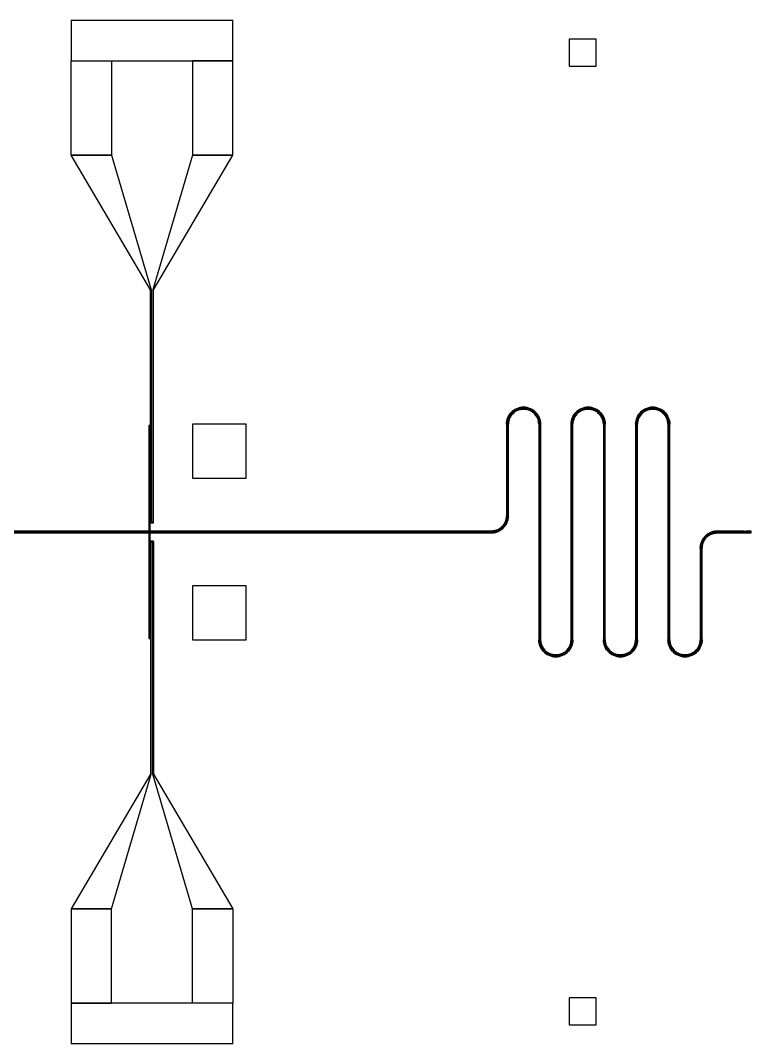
# Model space of a CAD drawing. Extents: x -18850 to 18850, y -21700 to 21700.
# Drawn here: x -7019 to -5667, y -12450 to -10550 of the extents above; entities that cross this region are included whole.
import ezdxf

# ---------------------------------------------------------------- set-up
doc = ezdxf.new("R2010")
doc.units = 0
for name, color, linetype in [('GAP', 1, 'continuous'), ('PIN', 2, 'continuous'), ('VIA', 3, 'continuous')]:
    doc.layers.add(name, color=color, linetype=linetype)

# ---------------------------------------------------------------- blocks, each defined once
blk = doc.blocks.new('R2C1')
for points in [[(3975, 1900), (3975, 1825), (4275, 1825), (4275, 1900), (3975, 1900)], [(4050, 1825), (4050, 1650), (3975, 1650), (3975, 1825), (4050, 1825)], [(4200, 1825), (4200, 1650), (4275, 1650), (4275, 1825), (4200, 1825)], [(4050, 1650), (4123.5, 1400), (4122.5, 1400), (3975, 1650), (4050, 1650)], [(4200, 1650), (4126.5, 1400), (4127.5, 1400), (4275, 1650), (4200, 1650)], [(4123.5, 1400), (4123.5, 1280.5), (4122.5, 1280.5), (4122.5, 1400), (4123.5, 1400)], [(4126.5, 1400), (4126.5, 1280.5), (4127.5, 1280.5), (4127.5, 1400), (4126.5, 1400)], [(4123.5, 1280.5), (4123.5, 968.2), (4122.5, 968.2), (4122.5, 1280.5), (4123.5, 1280.5)], [(4126.5, 1280.5), (4126.5, 968.2), (4127.5, 968.2), (4127.5, 1280.5), (4126.5, 1280.5)], [(4122.5, 968.2), (4122.5, 966.8), (4127.5, 966.8), (4127.5, 968.2), (4122.5, 968.2)], [(4127.5, 931.8), (4127.5, 933.2), (4122.5, 933.2), (4122.5, 931.8), (4127.5, 931.8)], [(4123.5, 619.5), (4123.5, 931.8), (4122.5, 931.8), (4122.5, 619.5), (4123.5, 619.5)], [(4126.5, 619.5), (4126.5, 931.8), (4127.5, 931.8), (4127.5, 619.5), (4126.5, 619.5)], [(4123.5, 500), (4123.5, 619.5), (4122.5, 619.5), (4122.5, 500), (4123.5, 500)], [(4126.5, 500), (4126.5, 619.5), (4127.5, 619.5), (4127.5, 500), (4126.5, 500)], [(4050, 250), (4123.5, 500), (4122.5, 500), (3975, 250), (4050, 250)], [(4200, 250), (4126.5, 500), (4127.5, 500), (4275, 250), (4200, 250)], [(4050, 75), (4050, 250), (3975, 250), (3975, 75), (4050, 75)], [(4200, 75), (4200, 250), (4275, 250), (4275, 75), (4200, 75)], [(4275, 0), (4275, 75), (3975, 75), (3975, 0), (4275, 0)]]:
    blk.add_lwpolyline(points)
at = {"layer": 'gap'}
for points in [[(4900, 1865), (4900, 1815), (4950, 1815), (4950, 1865), (4900, 1865)], [(4900, 85), (4900, 35), (4950, 35), (4950, 85), (4900, 85)]]:
    blk.add_lwpolyline(points, dxfattribs=at)
blk = doc.blocks.new('R2C1GAP')
for points in [[(4847, 1150), (4846.8, 1153.3), (4846.3, 1156.6), (4845.4, 1159.8), (4844.2, 1162.9), (4842.7, 1165.9), (4840.9, 1168.7), (4838.8, 1171.3), (4836.5, 1173.6), (4833.9, 1175.7), (4831.1, 1177.5), (4828.2, 1179), (4825, 1180.2), (4821.8, 1181.1), (4818.6, 1181.6), (4815.2, 1181.8), (4811.9, 1181.6), (4808.6, 1181.1), (4805.4, 1180.2), (4802.3, 1179), (4799.4, 1177.5), (4796.6, 1175.7), (4794, 1173.6), (4791.6, 1171.3), (4789.6, 1168.7), (4787.7, 1165.9), (4786.2, 1162.9), (4785, 1159.8), (4784.2, 1156.6), (4783.7, 1153.3), (4783.5, 1150), (4783.5, 1150), (4783.7, 1153.3), (4784.2, 1156.6), (4785, 1159.8), (4786.2, 1162.9), (4787.7, 1165.9), (4789.6, 1168.7), (4791.6, 1171.3), (4794, 1173.6), (4796.6, 1175.7), (4799.4, 1177.5), (4802.3, 1179), (4805.4, 1180.2), (4808.6, 1181.1), (4811.9, 1181.6), (4815.2, 1181.8), (4818.6, 1181.6), (4821.8, 1181.1), (4825, 1180.2), (4828.2, 1179), (4831.1, 1177.5), (4833.9, 1175.7), (4836.5, 1173.6), (4838.8, 1171.3), (4840.9, 1168.7), (4842.7, 1165.9), (4844.2, 1162.9), (4845.4, 1159.8), (4846.3, 1156.6), (4846.8, 1153.3), (4847, 1150), (4847, 1150)], [(4847, 1150), (4846.8, 1153.3), (4846.3, 1156.6), (4845.4, 1159.8), (4844.2, 1162.9), (4842.7, 1165.9), (4840.9, 1168.7), (4838.8, 1171.3), (4836.5, 1173.6), (4833.9, 1175.7), (4831.1, 1177.5), (4828.2, 1179), (4825, 1180.2), (4821.8, 1181.1), (4818.6, 1181.6), (4815.2, 1181.8), (4811.9, 1181.6), (4808.6, 1181.1), (4805.4, 1180.2), (4802.3, 1179), (4799.4, 1177.5), (4796.6, 1175.7), (4794, 1173.6), (4791.6, 1171.3), (4789.6, 1168.7), (4787.7, 1165.9), (4786.2, 1162.9), (4785, 1159.8), (4784.2, 1156.6), (4783.7, 1153.3), (4783.5, 1150), (4787, 1150), (4787.1, 1153), (4787.6, 1155.9), (4788.4, 1158.8), (4789.4, 1161.5), (4790.8, 1164.1), (4792.4, 1166.6), (4794.2, 1168.9), (4796.3, 1171), (4798.6, 1172.9), (4801.1, 1174.5), (4803.7, 1175.8), (4806.5, 1176.9), (4809.4, 1177.7), (4812.3, 1178.1), (4815.2, 1178.3), (4818.2, 1178.1), (4821.1, 1177.7), (4824, 1176.9), (4826.7, 1175.8), (4829.4, 1174.5), (4831.8, 1172.9), (4834.1, 1171), (4836.2, 1168.9), (4838.1, 1166.6), (4839.7, 1164.1), (4841, 1161.5), (4842.1, 1158.8), (4842.9, 1155.9), (4843.3, 1153), (4843.5, 1150), (4847, 1150)], [(4843.5, 1150), (4843.3, 1153), (4842.9, 1155.9), (4842.1, 1158.8), (4841, 1161.5), (4839.7, 1164.1), (4838.1, 1166.6), (4836.2, 1168.9), (4834.1, 1171), (4831.8, 1172.9), (4829.4, 1174.5), (4826.7, 1175.8), (4824, 1176.9), (4821.1, 1177.7), (4818.2, 1178.1), (4815.2, 1178.3), (4812.3, 1178.1), (4809.4, 1177.7), (4806.5, 1176.9), (4803.7, 1175.8), (4801.1, 1174.5), (4798.6, 1172.9), (4796.3, 1171), (4794.2, 1168.9), (4792.4, 1166.6), (4790.8, 1164.1), (4789.4, 1161.5), (4788.4, 1158.8), (4787.6, 1155.9), (4787.1, 1153), (4787, 1150), (4787, 1150), (4787.1, 1153), (4787.6, 1155.9), (4788.4, 1158.8), (4789.4, 1161.5), (4790.8, 1164.1), (4792.4, 1166.6), (4794.2, 1168.9), (4796.3, 1171), (4798.6, 1172.9), (4801.1, 1174.5), (4803.7, 1175.8), (4806.5, 1176.9), (4809.4, 1177.7), (4812.3, 1178.1), (4815.2, 1178.3), (4818.2, 1178.1), (4821.1, 1177.7), (4824, 1176.9), (4826.7, 1175.8), (4829.4, 1174.5), (4831.8, 1172.9), (4834.1, 1171), (4836.2, 1168.9), (4838.1, 1166.6), (4839.7, 1164.1), (4841, 1161.5), (4842.1, 1158.8), (4842.9, 1155.9), (4843.3, 1153), (4843.5, 1150), (4843.5, 1150)], [(4967, 1150), (4966.8, 1153.3), (4966.3, 1156.6), (4965.4, 1159.8), (4964.2, 1162.9), (4962.7, 1165.9), (4960.9, 1168.7), (4958.8, 1171.3), (4956.5, 1173.6), (4953.9, 1175.7), (4951.1, 1177.5), (4948.2, 1179), (4945, 1180.2), (4941.8, 1181.1), (4938.6, 1181.6), (4935.2, 1181.8), (4931.9, 1181.6), (4928.6, 1181.1), (4925.4, 1180.2), (4922.3, 1179), (4919.4, 1177.5), (4916.6, 1175.7), (4914, 1173.6), (4911.6, 1171.3), (4909.6, 1168.7), (4907.7, 1165.9), (4906.2, 1162.9), (4905, 1159.8), (4904.2, 1156.6), (4903.7, 1153.3), (4903.5, 1150), (4903.5, 1150), (4903.7, 1153.3), (4904.2, 1156.6), (4905, 1159.8), (4906.2, 1162.9), (4907.7, 1165.9), (4909.6, 1168.7), (4911.6, 1171.3), (4914, 1173.6), (4916.6, 1175.7), (4919.4, 1177.5), (4922.3, 1179), (4925.4, 1180.2), (4928.6, 1181.1), (4931.9, 1181.6), (4935.2, 1181.8), (4938.6, 1181.6), (4941.8, 1181.1), (4945, 1180.2), (4948.2, 1179), (4951.1, 1177.5), (4953.9, 1175.7), (4956.5, 1173.6), (4958.8, 1171.3), (4960.9, 1168.7), (4962.7, 1165.9), (4964.2, 1162.9), (4965.4, 1159.8), (4966.3, 1156.6), (4966.8, 1153.3), (4967, 1150), (4967, 1150)], [(4967, 1150), (4966.8, 1153.3), (4966.3, 1156.6), (4965.4, 1159.8), (4964.2, 1162.9), (4962.7, 1165.9), (4960.9, 1168.7), (4958.8, 1171.3), (4956.5, 1173.6), (4953.9, 1175.7), (4951.1, 1177.5), (4948.2, 1179), (4945, 1180.2), (4941.8, 1181.1), (4938.6, 1181.6), (4935.2, 1181.8), (4931.9, 1181.6), (4928.6, 1181.1), (4925.4, 1180.2), (4922.3, 1179), (4919.4, 1177.5), (4916.6, 1175.7), (4914, 1173.6), (4911.6, 1171.3), (4909.6, 1168.7), (4907.7, 1165.9), (4906.2, 1162.9), (4905, 1159.8), (4904.2, 1156.6), (4903.7, 1153.3), (4903.5, 1150), (4907, 1150), (4907.1, 1153), (4907.6, 1155.9), (4908.4, 1158.8), (4909.4, 1161.5), (4910.8, 1164.1), (4912.4, 1166.6), (4914.2, 1168.9), (4916.3, 1171), (4918.6, 1172.9), (4921.1, 1174.5), (4923.7, 1175.8), (4926.5, 1176.9), (4929.4, 1177.7), (4932.3, 1178.1), (4935.2, 1178.3), (4938.2, 1178.1), (4941.1, 1177.7), (4944, 1176.9), (4946.7, 1175.8), (4949.4, 1174.5), (4951.8, 1172.9), (4954.1, 1171), (4956.2, 1168.9), (4958.1, 1166.6), (4959.7, 1164.1), (4961, 1161.5), (4962.1, 1158.8), (4962.9, 1155.9), (4963.3, 1153), (4963.5, 1150), (4967, 1150)], [(4963.5, 1150), (4963.3, 1153), (4962.9, 1155.9), (4962.1, 1158.8), (4961, 1161.5), (4959.7, 1164.1), (4958.1, 1166.6), (4956.2, 1168.9), (4954.1, 1171), (4951.8, 1172.9), (4949.4, 1174.5), (4946.7, 1175.8), (4944, 1176.9), (4941.1, 1177.7), (4938.2, 1178.1), (4935.2, 1178.3), (4932.3, 1178.1), (4929.4, 1177.7), (4926.5, 1176.9), (4923.7, 1175.8), (4921.1, 1174.5), (4918.6, 1172.9), (4916.3, 1171), (4914.2, 1168.9), (4912.4, 1166.6), (4910.8, 1164.1), (4909.4, 1161.5), (4908.4, 1158.8), (4907.6, 1155.9), (4907.1, 1153), (4907, 1150), (4907, 1150), (4907.1, 1153), (4907.6, 1155.9), (4908.4, 1158.8), (4909.4, 1161.5), (4910.8, 1164.1), (4912.4, 1166.6), (4914.2, 1168.9), (4916.3, 1171), (4918.6, 1172.9), (4921.1, 1174.5), (4923.7, 1175.8), (4926.5, 1176.9), (4929.4, 1177.7), (4932.3, 1178.1), (4935.2, 1178.3), (4938.2, 1178.1), (4941.1, 1177.7), (4944, 1176.9), (4946.7, 1175.8), (4949.4, 1174.5), (4951.8, 1172.9), (4954.1, 1171), (4956.2, 1168.9), (4958.1, 1166.6), (4959.7, 1164.1), (4961, 1161.5), (4962.1, 1158.8), (4962.9, 1155.9), (4963.3, 1153), (4963.5, 1150), (4963.5, 1150)], [(5087, 1150), (5086.8, 1153.3), (5086.3, 1156.6), (5085.4, 1159.8), (5084.2, 1162.9), (5082.7, 1165.9), (5080.9, 1168.7), (5078.8, 1171.3), (5076.5, 1173.6), (5073.9, 1175.7), (5071.1, 1177.5), (5068.2, 1179), (5065, 1180.2), (5061.8, 1181.1), (5058.6, 1181.6), (5055.2, 1181.8), (5051.9, 1181.6), (5048.6, 1181.1), (5045.4, 1180.2), (5042.3, 1179), (5039.4, 1177.5), (5036.6, 1175.7), (5034, 1173.6), (5031.6, 1171.3), (5029.6, 1168.7), (5027.7, 1165.9), (5026.2, 1162.9), (5025, 1159.8), (5024.2, 1156.6), (5023.7, 1153.3), (5023.5, 1150), (5023.5, 1150), (5023.7, 1153.3), (5024.2, 1156.6), (5025, 1159.8), (5026.2, 1162.9), (5027.7, 1165.9), (5029.6, 1168.7), (5031.6, 1171.3), (5034, 1173.6), (5036.6, 1175.7), (5039.4, 1177.5), (5042.3, 1179), (5045.4, 1180.2), (5048.6, 1181.1), (5051.9, 1181.6), (5055.2, 1181.8), (5058.6, 1181.6), (5061.8, 1181.1), (5065, 1180.2), (5068.2, 1179), (5071.1, 1177.5), (5073.9, 1175.7), (5076.5, 1173.6), (5078.8, 1171.3), (5080.9, 1168.7), (5082.7, 1165.9), (5084.2, 1162.9), (5085.4, 1159.8), (5086.3, 1156.6), (5086.8, 1153.3), (5087, 1150), (5087, 1150)], [(5087, 1150), (5086.8, 1153.3), (5086.3, 1156.6), (5085.4, 1159.8), (5084.2, 1162.9), (5082.7, 1165.9), (5080.9, 1168.7), (5078.8, 1171.3), (5076.5, 1173.6), (5073.9, 1175.7), (5071.1, 1177.5), (5068.2, 1179), (5065, 1180.2), (5061.8, 1181.1), (5058.6, 1181.6), (5055.2, 1181.8), (5051.9, 1181.6), (5048.6, 1181.1), (5045.4, 1180.2), (5042.3, 1179), (5039.4, 1177.5), (5036.6, 1175.7), (5034, 1173.6), (5031.6, 1171.3), (5029.6, 1168.7), (5027.7, 1165.9), (5026.2, 1162.9), (5025, 1159.8), (5024.2, 1156.6), (5023.7, 1153.3), (5023.5, 1150), (5027, 1150), (5027.1, 1153), (5027.6, 1155.9), (5028.4, 1158.8), (5029.4, 1161.5), (5030.8, 1164.1), (5032.4, 1166.6), (5034.2, 1168.9), (5036.3, 1171), (5038.6, 1172.9), (5041.1, 1174.5), (5043.7, 1175.8), (5046.5, 1176.9), (5049.4, 1177.7), (5052.3, 1178.1), (5055.2, 1178.3), (5058.2, 1178.1), (5061.1, 1177.7), (5064, 1176.9), (5066.7, 1175.8), (5069.4, 1174.5), (5071.8, 1172.9), (5074.1, 1171), (5076.2, 1168.9), (5078.1, 1166.6), (5079.7, 1164.1), (5081, 1161.5), (5082.1, 1158.8), (5082.9, 1155.9), (5083.3, 1153), (5083.5, 1150), (5087, 1150)], [(5083.5, 1150), (5083.3, 1153), (5082.9, 1155.9), (5082.1, 1158.8), (5081, 1161.5), (5079.7, 1164.1), (5078.1, 1166.6), (5076.2, 1168.9), (5074.1, 1171), (5071.8, 1172.9), (5069.4, 1174.5), (5066.7, 1175.8), (5064, 1176.9), (5061.1, 1177.7), (5058.2, 1178.1), (5055.2, 1178.3), (5052.3, 1178.1), (5049.4, 1177.7), (5046.5, 1176.9), (5043.7, 1175.8), (5041.1, 1174.5), (5038.6, 1172.9), (5036.3, 1171), (5034.2, 1168.9), (5032.4, 1166.6), (5030.8, 1164.1), (5029.4, 1161.5), (5028.4, 1158.8), (5027.6, 1155.9), (5027.1, 1153), (5027, 1150), (5027, 1150), (5027.1, 1153), (5027.6, 1155.9), (5028.4, 1158.8), (5029.4, 1161.5), (5030.8, 1164.1), (5032.4, 1166.6), (5034.2, 1168.9), (5036.3, 1171), (5038.6, 1172.9), (5041.1, 1174.5), (5043.7, 1175.8), (5046.5, 1176.9), (5049.4, 1177.7), (5052.3, 1178.1), (5055.2, 1178.3), (5058.2, 1178.1), (5061.1, 1177.7), (5064, 1176.9), (5066.7, 1175.8), (5069.4, 1174.5), (5071.8, 1172.9), (5074.1, 1171), (5076.2, 1168.9), (5078.1, 1166.6), (5079.7, 1164.1), (5081, 1161.5), (5082.1, 1158.8), (5082.9, 1155.9), (5083.3, 1153), (5083.5, 1150), (5083.5, 1150)], [(4121.7, 1146), (4121.7, 1147.5), (4119.2, 1147.5), (4119.2, 1146), (4121.7, 1146)], [(4121.7, 951), (4121.7, 1146), (4119.2, 1146), (4119.2, 951), (4121.7, 951)], [(4783.5, 1150), (4783.5, 980), (4787, 980), (4787, 1150), (4783.5, 1150)], [(4847, 750), (4847, 1150), (4843.5, 1150), (4843.5, 750), (4847, 750)], [(4903.5, 1150), (4903.5, 750), (4907, 750), (4907, 1150), (4903.5, 1150)], [(4967, 750), (4967, 1150), (4963.5, 1150), (4963.5, 750), (4967, 750)], [(5023.5, 1150), (5023.5, 750), (5027, 750), (5027, 1150), (5023.5, 1150)], [(5087, 750), (5087, 1150), (5083.5, 1150), (5083.5, 750), (5087, 750)], [(4787, 980), (4786.9, 978.3), (4786.8, 976.7), (4786.6, 975), (4786.3, 973.4), (4785.9, 971.8), (4785.4, 970.2), (4784.9, 968.6), (4784.2, 967.1), (4783.5, 965.6), (4782.7, 964.1), (4781.9, 962.7), (4780.9, 961.3), (4779.9, 960), (4778.8, 958.8), (4777.7, 957.5), (4776.5, 956.4), (4775.2, 955.3), (4773.9, 954.3), (4772.5, 953.4), (4771.1, 952.5), (4769.7, 951.7), (4768.2, 951), (4766.6, 950.4), (4765, 949.8), (4763.5, 949.3), (4761.8, 948.9), (4760.2, 948.6), (4758.6, 948.4), (4756.9, 948.3), (4755.2, 948.2), (4755.2, 948.2), (4756.9, 948.3), (4758.6, 948.4), (4760.2, 948.6), (4761.8, 948.9), (4763.5, 949.3), (4765, 949.8), (4766.6, 950.4), (4768.2, 951), (4769.7, 951.7), (4771.1, 952.5), (4772.5, 953.4), (4773.9, 954.3), (4775.2, 955.3), (4776.5, 956.4), (4777.7, 957.5), (4778.8, 958.8), (4779.9, 960), (4780.9, 961.3), (4781.9, 962.7), (4782.7, 964.1), (4783.5, 965.6), (4784.2, 967.1), (4784.9, 968.6), (4785.4, 970.2), (4785.9, 971.8), (4786.3, 973.4), (4786.6, 975), (4786.8, 976.7), (4786.9, 978.3), (4787, 980), (4787, 980)], [(4783.5, 980), (4783.4, 978.5), (4783.3, 977), (4783.1, 975.6), (4782.9, 974.1), (4782.5, 972.7), (4782.1, 971.3), (4781.6, 969.9), (4781, 968.5), (4780.4, 967.2), (4779.7, 965.9), (4778.9, 964.6), (4778.1, 963.4), (4777.2, 962.2), (4776.2, 961.1), (4775.2, 960), (4774.1, 959), (4773, 958), (4771.8, 957.1), (4770.6, 956.3), (4769.4, 955.5), (4768.1, 954.8), (4766.7, 954.2), (4765.4, 953.6), (4764, 953.1), (4762.5, 952.7), (4761.1, 952.4), (4759.7, 952.1), (4758.2, 951.9), (4756.7, 951.8), (4755.2, 951.8), (4755.2, 951.8), (4756.7, 951.8), (4758.2, 951.9), (4759.7, 952.1), (4761.1, 952.4), (4762.5, 952.7), (4764, 953.1), (4765.4, 953.6), (4766.7, 954.2), (4768.1, 954.8), (4769.4, 955.5), (4770.6, 956.3), (4771.8, 957.1), (4773, 958), (4774.1, 959), (4775.2, 960), (4776.2, 961.1), (4777.2, 962.2), (4778.1, 963.4), (4778.9, 964.6), (4779.7, 965.9), (4780.4, 967.2), (4781, 968.5), (4781.6, 969.9), (4782.1, 971.3), (4782.5, 972.7), (4782.9, 974.1), (4783.1, 975.6), (4783.3, 977), (4783.4, 978.5), (4783.5, 980), (4783.5, 980)], [(4787, 980), (4786.9, 978.3), (4786.8, 976.7), (4786.6, 975), (4786.3, 973.4), (4785.9, 971.8), (4785.4, 970.2), (4784.9, 968.6), (4784.2, 967.1), (4783.5, 965.6), (4782.7, 964.1), (4781.9, 962.7), (4780.9, 961.3), (4779.9, 960), (4778.8, 958.8), (4777.7, 957.5), (4776.5, 956.4), (4775.2, 955.3), (4773.9, 954.3), (4772.5, 953.4), (4771.1, 952.5), (4769.7, 951.7), (4768.2, 951), (4766.6, 950.4), (4765, 949.8), (4763.5, 949.3), (4761.8, 948.9), (4760.2, 948.6), (4758.6, 948.4), (4756.9, 948.3), (4755.2, 948.2), (4755.2, 951.8), (4756.7, 951.8), (4758.2, 951.9), (4759.7, 952.1), (4761.1, 952.4), (4762.5, 952.7), (4764, 953.1), (4765.4, 953.6), (4766.7, 954.2), (4768.1, 954.8), (4769.4, 955.5), (4770.6, 956.3), (4771.8, 957.1), (4773, 958), (4774.1, 959), (4775.2, 960), (4776.2, 961.1), (4777.2, 962.2), (4778.1, 963.4), (4778.9, 964.6), (4779.7, 965.9), (4780.4, 967.2), (4781, 968.5), (4781.6, 969.9), (4782.1, 971.3), (4782.5, 972.7), (4782.9, 974.1), (4783.1, 975.6), (4783.3, 977), (4783.4, 978.5), (4783.5, 980), (4787, 980)], [(4755.2, 951.8), (3201.8, 951.8), (3201.8, 948.2), (4755.2, 948.2), (4755.2, 951.8)], [(5175.2, 951.8), (5173.6, 951.7), (5171.9, 951.6), (5170.3, 951.4), (5168.6, 951.1), (5167, 950.7), (5165.4, 950.2), (5163.9, 949.6), (5162.3, 949), (5160.8, 948.3), (5159.4, 947.5), (5157.9, 946.6), (5156.6, 945.7), (5155.3, 944.7), (5154, 943.6), (5152.8, 942.5), (5151.6, 941.2), (5150.6, 940), (5149.6, 938.7), (5148.6, 937.3), (5147.7, 935.9), (5146.9, 934.4), (5146.2, 932.9), (5145.6, 931.4), (5145, 929.8), (5144.6, 928.2), (5144.2, 926.6), (5143.9, 925), (5143.7, 923.3), (5143.5, 921.7), (5143.5, 920), (5143.5, 920), (5143.5, 921.7), (5143.7, 923.3), (5143.9, 925), (5144.2, 926.6), (5144.6, 928.2), (5145, 929.8), (5145.6, 931.4), (5146.2, 932.9), (5146.9, 934.4), (5147.7, 935.9), (5148.6, 937.3), (5149.6, 938.7), (5150.6, 940), (5151.6, 941.2), (5152.8, 942.5), (5154, 943.6), (5155.3, 944.7), (5156.6, 945.7), (5157.9, 946.6), (5159.4, 947.5), (5160.8, 948.3), (5162.3, 949), (5163.9, 949.6), (5165.4, 950.2), (5167, 950.7), (5168.6, 951.1), (5170.3, 951.4), (5171.9, 951.6), (5173.6, 951.7), (5175.2, 951.8), (5175.2, 951.8)], [(5175.2, 951.8), (5173.6, 951.7), (5171.9, 951.6), (5170.3, 951.4), (5168.6, 951.1), (5167, 950.7), (5165.4, 950.2), (5163.9, 949.6), (5162.3, 949), (5160.8, 948.3), (5159.4, 947.5), (5157.9, 946.6), (5156.6, 945.7), (5155.3, 944.7), (5154, 943.6), (5152.8, 942.5), (5151.6, 941.2), (5150.6, 940), (5149.6, 938.7), (5148.6, 937.3), (5147.7, 935.9), (5146.9, 934.4), (5146.2, 932.9), (5145.6, 931.4), (5145, 929.8), (5144.6, 928.2), (5144.2, 926.6), (5143.9, 925), (5143.7, 923.3), (5143.5, 921.7), (5143.5, 920), (5147, 920), (5147, 921.5), (5147.1, 923), (5147.3, 924.4), (5147.6, 925.9), (5147.9, 927.3), (5148.4, 928.7), (5148.9, 930.1), (5149.4, 931.5), (5150.1, 932.8), (5150.8, 934.1), (5151.5, 935.4), (5152.4, 936.6), (5153.3, 937.8), (5154.2, 938.9), (5155.3, 940), (5156.3, 941), (5157.5, 942), (5158.6, 942.9), (5159.9, 943.7), (5161.1, 944.5), (5162.4, 945.2), (5163.7, 945.8), (5165.1, 946.4), (5166.5, 946.9), (5167.9, 947.3), (5169.4, 947.6), (5170.8, 947.9), (5172.3, 948.1), (5173.8, 948.2), (5175.2, 948.2), (5175.2, 951.8)], [(5225.2, 951.8), (5175.2, 951.8), (5175.2, 948.2), (5225.2, 948.2), (5225.2, 951.8)], [(5228.2, 950), (5225.2, 950), (5225.2, 951.8), (5228.2, 951.8), (5228.2, 950)], [(5228.2, 950), (5225.2, 950), (5225.2, 948.2), (5228.2, 948.2), (5228.2, 950)], [(5238.2, 951.8), (5228.2, 951.8), (5228.2, 948.2), (5238.2, 948.2), (5238.2, 951.8)], [(4119.2, 949), (4119.2, 754), (4121.7, 754), (4121.7, 949), (4119.2, 949)], [(5175.2, 948.2), (5173.8, 948.2), (5172.3, 948.1), (5170.8, 947.9), (5169.4, 947.6), (5167.9, 947.3), (5166.5, 946.9), (5165.1, 946.4), (5163.7, 945.8), (5162.4, 945.2), (5161.1, 944.5), (5159.9, 943.7), (5158.6, 942.9), (5157.5, 942), (5156.3, 941), (5155.3, 940), (5154.2, 938.9), (5153.3, 937.8), (5152.4, 936.6), (5151.5, 935.4), (5150.8, 934.1), (5150.1, 932.8), (5149.4, 931.5), (5148.9, 930.1), (5148.4, 928.7), (5147.9, 927.3), (5147.6, 925.9), (5147.3, 924.4), (5147.1, 923), (5147, 921.5), (5147, 920), (5147, 920), (5147, 921.5), (5147.1, 923), (5147.3, 924.4), (5147.6, 925.9), (5147.9, 927.3), (5148.4, 928.7), (5148.9, 930.1), (5149.4, 931.5), (5150.1, 932.8), (5150.8, 934.1), (5151.5, 935.4), (5152.4, 936.6), (5153.3, 937.8), (5154.2, 938.9), (5155.3, 940), (5156.3, 941), (5157.5, 942), (5158.6, 942.9), (5159.9, 943.7), (5161.1, 944.5), (5162.4, 945.2), (5163.7, 945.8), (5165.1, 946.4), (5166.5, 946.9), (5167.9, 947.3), (5169.4, 947.6), (5170.8, 947.9), (5172.3, 948.1), (5173.8, 948.2), (5175.2, 948.2), (5175.2, 948.2)], [(5143.5, 920), (5143.5, 750), (5147, 750), (5147, 920), (5143.5, 920)], [(4119.2, 754), (4119.2, 752.5), (4121.7, 752.5), (4121.7, 754), (4119.2, 754)], [(4907, 750), (4906.8, 746.7), (4906.3, 743.4), (4905.4, 740.2), (4904.2, 737.1), (4902.7, 734.1), (4900.9, 731.3), (4898.8, 728.7), (4896.5, 726.4), (4893.9, 724.3), (4891.1, 722.5), (4888.2, 721), (4885, 719.8), (4881.8, 718.9), (4878.6, 718.4), (4875.2, 718.2), (4871.9, 718.4), (4868.6, 718.9), (4865.4, 719.8), (4862.3, 721), (4859.4, 722.5), (4856.6, 724.3), (4854, 726.4), (4851.6, 728.7), (4849.6, 731.3), (4847.7, 734.1), (4846.2, 737.1), (4845, 740.2), (4844.2, 743.4), (4843.7, 746.7), (4843.5, 750), (4843.5, 750), (4843.7, 746.7), (4844.2, 743.4), (4845, 740.2), (4846.2, 737.1), (4847.7, 734.1), (4849.6, 731.3), (4851.6, 728.7), (4854, 726.4), (4856.6, 724.3), (4859.4, 722.5), (4862.3, 721), (4865.4, 719.8), (4868.6, 718.9), (4871.9, 718.4), (4875.2, 718.2), (4878.6, 718.4), (4881.8, 718.9), (4885, 719.8), (4888.2, 721), (4891.1, 722.5), (4893.9, 724.3), (4896.5, 726.4), (4898.8, 728.7), (4900.9, 731.3), (4902.7, 734.1), (4904.2, 737.1), (4905.4, 740.2), (4906.3, 743.4), (4906.8, 746.7), (4907, 750), (4907, 750)], [(4907, 750), (4906.8, 746.7), (4906.3, 743.4), (4905.4, 740.2), (4904.2, 737.1), (4902.7, 734.1), (4900.9, 731.3), (4898.8, 728.7), (4896.5, 726.4), (4893.9, 724.3), (4891.1, 722.5), (4888.2, 721), (4885, 719.8), (4881.8, 718.9), (4878.6, 718.4), (4875.2, 718.2), (4871.9, 718.4), (4868.6, 718.9), (4865.4, 719.8), (4862.3, 721), (4859.4, 722.5), (4856.6, 724.3), (4854, 726.4), (4851.6, 728.7), (4849.6, 731.3), (4847.7, 734.1), (4846.2, 737.1), (4845, 740.2), (4844.2, 743.4), (4843.7, 746.7), (4843.5, 750), (4847, 750), (4847.1, 747), (4847.6, 744.1), (4848.4, 741.2), (4849.4, 738.5), (4850.8, 735.9), (4852.4, 733.4), (4854.2, 731.1), (4856.3, 729), (4858.6, 727.1), (4861.1, 725.5), (4863.7, 724.2), (4866.5, 723.1), (4869.4, 722.3), (4872.3, 721.9), (4875.2, 721.7), (4878.2, 721.9), (4881.1, 722.3), (4884, 723.1), (4886.7, 724.2), (4889.4, 725.5), (4891.8, 727.1), (4894.1, 729), (4896.2, 731.1), (4898.1, 733.4), (4899.7, 735.9), (4901, 738.5), (4902.1, 741.2), (4902.9, 744.1), (4903.3, 747), (4903.5, 750), (4907, 750)], [(4903.5, 750), (4903.3, 747), (4902.9, 744.1), (4902.1, 741.2), (4901, 738.5), (4899.7, 735.9), (4898.1, 733.4), (4896.2, 731.1), (4894.1, 729), (4891.8, 727.1), (4889.4, 725.5), (4886.7, 724.2), (4884, 723.1), (4881.1, 722.3), (4878.2, 721.9), (4875.2, 721.7), (4872.3, 721.9), (4869.4, 722.3), (4866.5, 723.1), (4863.7, 724.2), (4861.1, 725.5), (4858.6, 727.1), (4856.3, 729), (4854.2, 731.1), (4852.4, 733.4), (4850.8, 735.9), (4849.4, 738.5), (4848.4, 741.2), (4847.6, 744.1), (4847.1, 747), (4847, 750), (4847, 750), (4847.1, 747), (4847.6, 744.1), (4848.4, 741.2), (4849.4, 738.5), (4850.8, 735.9), (4852.4, 733.4), (4854.2, 731.1), (4856.3, 729), (4858.6, 727.1), (4861.1, 725.5), (4863.7, 724.2), (4866.5, 723.1), (4869.4, 722.3), (4872.3, 721.9), (4875.2, 721.7), (4878.2, 721.9), (4881.1, 722.3), (4884, 723.1), (4886.7, 724.2), (4889.4, 725.5), (4891.8, 727.1), (4894.1, 729), (4896.2, 731.1), (4898.1, 733.4), (4899.7, 735.9), (4901, 738.5), (4902.1, 741.2), (4902.9, 744.1), (4903.3, 747), (4903.5, 750), (4903.5, 750)], [(5027, 750), (5026.8, 746.7), (5026.3, 743.4), (5025.4, 740.2), (5024.2, 737.1), (5022.7, 734.1), (5020.9, 731.3), (5018.8, 728.7), (5016.5, 726.4), (5013.9, 724.3), (5011.1, 722.5), (5008.2, 721), (5005, 719.8), (5001.8, 718.9), (4998.6, 718.4), (4995.2, 718.2), (4991.9, 718.4), (4988.6, 718.9), (4985.4, 719.8), (4982.3, 721), (4979.4, 722.5), (4976.6, 724.3), (4974, 726.4), (4971.6, 728.7), (4969.6, 731.3), (4967.7, 734.1), (4966.2, 737.1), (4965, 740.2), (4964.2, 743.4), (4963.7, 746.7), (4963.5, 750), (4963.5, 750), (4963.7, 746.7), (4964.2, 743.4), (4965, 740.2), (4966.2, 737.1), (4967.7, 734.1), (4969.6, 731.3), (4971.6, 728.7), (4974, 726.4), (4976.6, 724.3), (4979.4, 722.5), (4982.3, 721), (4985.4, 719.8), (4988.6, 718.9), (4991.9, 718.4), (4995.2, 718.2), (4998.6, 718.4), (5001.8, 718.9), (5005, 719.8), (5008.2, 721), (5011.1, 722.5), (5013.9, 724.3), (5016.5, 726.4), (5018.8, 728.7), (5020.9, 731.3), (5022.7, 734.1), (5024.2, 737.1), (5025.4, 740.2), (5026.3, 743.4), (5026.8, 746.7), (5027, 750), (5027, 750)], [(5027, 750), (5026.8, 746.7), (5026.3, 743.4), (5025.4, 740.2), (5024.2, 737.1), (5022.7, 734.1), (5020.9, 731.3), (5018.8, 728.7), (5016.5, 726.4), (5013.9, 724.3), (5011.1, 722.5), (5008.2, 721), (5005, 719.8), (5001.8, 718.9), (4998.6, 718.4), (4995.2, 718.2), (4991.9, 718.4), (4988.6, 718.9), (4985.4, 719.8), (4982.3, 721), (4979.4, 722.5), (4976.6, 724.3), (4974, 726.4), (4971.6, 728.7), (4969.6, 731.3), (4967.7, 734.1), (4966.2, 737.1), (4965, 740.2), (4964.2, 743.4), (4963.7, 746.7), (4963.5, 750), (4967, 750), (4967.1, 747), (4967.6, 744.1), (4968.4, 741.2), (4969.4, 738.5), (4970.8, 735.9), (4972.4, 733.4), (4974.2, 731.1), (4976.3, 729), (4978.6, 727.1), (4981.1, 725.5), (4983.7, 724.2), (4986.5, 723.1), (4989.4, 722.3), (4992.3, 721.9), (4995.2, 721.7), (4998.2, 721.9), (5001.1, 722.3), (5004, 723.1), (5006.7, 724.2), (5009.4, 725.5), (5011.8, 727.1), (5014.1, 729), (5016.2, 731.1), (5018.1, 733.4), (5019.7, 735.9), (5021, 738.5), (5022.1, 741.2), (5022.9, 744.1), (5023.3, 747), (5023.5, 750), (5027, 750)], [(5023.5, 750), (5023.3, 747), (5022.9, 744.1), (5022.1, 741.2), (5021, 738.5), (5019.7, 735.9), (5018.1, 733.4), (5016.2, 731.1), (5014.1, 729), (5011.8, 727.1), (5009.4, 725.5), (5006.7, 724.2), (5004, 723.1), (5001.1, 722.3), (4998.2, 721.9), (4995.2, 721.7), (4992.3, 721.9), (4989.4, 722.3), (4986.5, 723.1), (4983.7, 724.2), (4981.1, 725.5), (4978.6, 727.1), (4976.3, 729), (4974.2, 731.1), (4972.4, 733.4), (4970.8, 735.9), (4969.4, 738.5), (4968.4, 741.2), (4967.6, 744.1), (4967.1, 747), (4967, 750), (4967, 750), (4967.1, 747), (4967.6, 744.1), (4968.4, 741.2), (4969.4, 738.5), (4970.8, 735.9), (4972.4, 733.4), (4974.2, 731.1), (4976.3, 729), (4978.6, 727.1), (4981.1, 725.5), (4983.7, 724.2), (4986.5, 723.1), (4989.4, 722.3), (4992.3, 721.9), (4995.2, 721.7), (4998.2, 721.9), (5001.1, 722.3), (5004, 723.1), (5006.7, 724.2), (5009.4, 725.5), (5011.8, 727.1), (5014.1, 729), (5016.2, 731.1), (5018.1, 733.4), (5019.7, 735.9), (5021, 738.5), (5022.1, 741.2), (5022.9, 744.1), (5023.3, 747), (5023.5, 750), (5023.5, 750)], [(5147, 750), (5146.8, 746.7), (5146.3, 743.4), (5145.4, 740.2), (5144.2, 737.1), (5142.7, 734.1), (5140.9, 731.3), (5138.8, 728.7), (5136.5, 726.4), (5133.9, 724.3), (5131.1, 722.5), (5128.2, 721), (5125, 719.8), (5121.8, 718.9), (5118.6, 718.4), (5115.2, 718.2), (5111.9, 718.4), (5108.6, 718.9), (5105.4, 719.8), (5102.3, 721), (5099.4, 722.5), (5096.6, 724.3), (5094, 726.4), (5091.6, 728.7), (5089.6, 731.3), (5087.7, 734.1), (5086.2, 737.1), (5085, 740.2), (5084.2, 743.4), (5083.7, 746.7), (5083.5, 750), (5083.5, 750), (5083.7, 746.7), (5084.2, 743.4), (5085, 740.2), (5086.2, 737.1), (5087.7, 734.1), (5089.6, 731.3), (5091.6, 728.7), (5094, 726.4), (5096.6, 724.3), (5099.4, 722.5), (5102.3, 721), (5105.4, 719.8), (5108.6, 718.9), (5111.9, 718.4), (5115.2, 718.2), (5118.6, 718.4), (5121.8, 718.9), (5125, 719.8), (5128.2, 721), (5131.1, 722.5), (5133.9, 724.3), (5136.5, 726.4), (5138.8, 728.7), (5140.9, 731.3), (5142.7, 734.1), (5144.2, 737.1), (5145.4, 740.2), (5146.3, 743.4), (5146.8, 746.7), (5147, 750), (5147, 750)], [(5147, 750), (5146.8, 746.7), (5146.3, 743.4), (5145.4, 740.2), (5144.2, 737.1), (5142.7, 734.1), (5140.9, 731.3), (5138.8, 728.7), (5136.5, 726.4), (5133.9, 724.3), (5131.1, 722.5), (5128.2, 721), (5125, 719.8), (5121.8, 718.9), (5118.6, 718.4), (5115.2, 718.2), (5111.9, 718.4), (5108.6, 718.9), (5105.4, 719.8), (5102.3, 721), (5099.4, 722.5), (5096.6, 724.3), (5094, 726.4), (5091.6, 728.7), (5089.6, 731.3), (5087.7, 734.1), (5086.2, 737.1), (5085, 740.2), (5084.2, 743.4), (5083.7, 746.7), (5083.5, 750), (5087, 750), (5087.1, 747), (5087.6, 744.1), (5088.4, 741.2), (5089.4, 738.5), (5090.8, 735.9), (5092.4, 733.4), (5094.2, 731.1), (5096.3, 729), (5098.6, 727.1), (5101.1, 725.5), (5103.7, 724.2), (5106.5, 723.1), (5109.4, 722.3), (5112.3, 721.9), (5115.2, 721.7), (5118.2, 721.9), (5121.1, 722.3), (5124, 723.1), (5126.7, 724.2), (5129.4, 725.5), (5131.8, 727.1), (5134.1, 729), (5136.2, 731.1), (5138.1, 733.4), (5139.7, 735.9), (5141, 738.5), (5142.1, 741.2), (5142.9, 744.1), (5143.3, 747), (5143.5, 750), (5147, 750)], [(5143.5, 750), (5143.3, 747), (5142.9, 744.1), (5142.1, 741.2), (5141, 738.5), (5139.7, 735.9), (5138.1, 733.4), (5136.2, 731.1), (5134.1, 729), (5131.8, 727.1), (5129.4, 725.5), (5126.7, 724.2), (5124, 723.1), (5121.1, 722.3), (5118.2, 721.9), (5115.2, 721.7), (5112.3, 721.9), (5109.4, 722.3), (5106.5, 723.1), (5103.7, 724.2), (5101.1, 725.5), (5098.6, 727.1), (5096.3, 729), (5094.2, 731.1), (5092.4, 733.4), (5090.8, 735.9), (5089.4, 738.5), (5088.4, 741.2), (5087.6, 744.1), (5087.1, 747), (5087, 750), (5087, 750), (5087.1, 747), (5087.6, 744.1), (5088.4, 741.2), (5089.4, 738.5), (5090.8, 735.9), (5092.4, 733.4), (5094.2, 731.1), (5096.3, 729), (5098.6, 727.1), (5101.1, 725.5), (5103.7, 724.2), (5106.5, 723.1), (5109.4, 722.3), (5112.3, 721.9), (5115.2, 721.7), (5118.2, 721.9), (5121.1, 722.3), (5124, 723.1), (5126.7, 724.2), (5129.4, 725.5), (5131.8, 727.1), (5134.1, 729), (5136.2, 731.1), (5138.1, 733.4), (5139.7, 735.9), (5141, 738.5), (5142.1, 741.2), (5142.9, 744.1), (5143.3, 747), (5143.5, 750), (5143.5, 750)]]:
    blk.add_lwpolyline(points)
blk = doc.blocks.new('R2C1PIN')
for points in [[(4846.5, 1150), (4846.3, 1153.3), (4845.8, 1156.5), (4845, 1159.7), (4843.8, 1162.7), (4842.3, 1165.6), (4840.5, 1168.4), (4838.5, 1170.9), (4836.1, 1173.2), (4833.6, 1175.3), (4830.9, 1177.1), (4827.9, 1178.6), (4824.9, 1179.7), (4821.7, 1180.6), (4818.5, 1181.1), (4815.2, 1181.3), (4812, 1181.1), (4808.7, 1180.6), (4805.6, 1179.7), (4802.5, 1178.6), (4799.6, 1177.1), (4796.9, 1175.3), (4794.3, 1173.2), (4792, 1170.9), (4790, 1168.4), (4788.2, 1165.6), (4786.7, 1162.7), (4785.5, 1159.7), (4784.7, 1156.5), (4784.2, 1153.3), (4784, 1150), (4784.9, 1150), (4785.1, 1153.2), (4785.5, 1156.3), (4786.4, 1159.4), (4787.5, 1162.4), (4789, 1165.2), (4790.7, 1167.9), (4792.7, 1170.3), (4794.9, 1172.6), (4797.4, 1174.6), (4800.1, 1176.3), (4802.9, 1177.7), (4805.9, 1178.9), (4808.9, 1179.7), (4812.1, 1180.2), (4815.2, 1180.4), (4818.4, 1180.2), (4821.5, 1179.7), (4824.6, 1178.9), (4827.6, 1177.7), (4830.4, 1176.3), (4833.1, 1174.6), (4835.5, 1172.6), (4837.8, 1170.3), (4839.8, 1167.9), (4841.5, 1165.2), (4843, 1162.4), (4844.1, 1159.4), (4844.9, 1156.3), (4845.4, 1153.2), (4845.6, 1150), (4846.5, 1150)], [(4844.9, 1150), (4844.7, 1153.1), (4844.2, 1156.2), (4843.4, 1159.2), (4842.3, 1162.1), (4840.9, 1164.8), (4839.2, 1167.4), (4837.3, 1169.9), (4835.1, 1172.1), (4832.7, 1174), (4830.1, 1175.7), (4827.3, 1177.1), (4824.4, 1178.2), (4821.4, 1179), (4818.3, 1179.5), (4815.2, 1179.7), (4812.1, 1179.5), (4809.1, 1179), (4806.1, 1178.2), (4803.2, 1177.1), (4800.4, 1175.7), (4797.8, 1174), (4795.4, 1172.1), (4793.2, 1169.9), (4791.2, 1167.4), (4789.6, 1164.8), (4788.2, 1162.1), (4787, 1159.2), (4786.2, 1156.2), (4785.7, 1153.1), (4785.6, 1150), (4786.5, 1150), (4786.6, 1153), (4787.1, 1156), (4787.9, 1158.9), (4789, 1161.7), (4790.3, 1164.4), (4792, 1166.9), (4793.9, 1169.3), (4796, 1171.4), (4798.3, 1173.3), (4800.9, 1174.9), (4803.5, 1176.3), (4806.4, 1177.4), (4809.3, 1178.1), (4812.2, 1178.6), (4815.2, 1178.8), (4818.2, 1178.6), (4821.2, 1178.1), (4824.1, 1177.4), (4826.9, 1176.3), (4829.6, 1174.9), (4832.1, 1173.3), (4834.5, 1171.4), (4836.6, 1169.3), (4838.5, 1166.9), (4840.1, 1164.4), (4841.5, 1161.7), (4842.6, 1158.9), (4843.4, 1156), (4843.8, 1153), (4844, 1150), (4844.9, 1150)], [(4966.5, 1150), (4966.3, 1153.3), (4965.8, 1156.5), (4965, 1159.7), (4963.8, 1162.7), (4962.3, 1165.6), (4960.5, 1168.4), (4958.5, 1170.9), (4956.1, 1173.2), (4953.6, 1175.3), (4950.9, 1177.1), (4947.9, 1178.6), (4944.9, 1179.7), (4941.7, 1180.6), (4938.5, 1181.1), (4935.2, 1181.3), (4932, 1181.1), (4928.7, 1180.6), (4925.6, 1179.7), (4922.5, 1178.6), (4919.6, 1177.1), (4916.9, 1175.3), (4914.3, 1173.2), (4912, 1170.9), (4910, 1168.4), (4908.2, 1165.6), (4906.7, 1162.7), (4905.5, 1159.7), (4904.7, 1156.5), (4904.2, 1153.3), (4904, 1150), (4904.9, 1150), (4905.1, 1153.2), (4905.5, 1156.3), (4906.4, 1159.4), (4907.5, 1162.4), (4909, 1165.2), (4910.7, 1167.9), (4912.7, 1170.3), (4914.9, 1172.6), (4917.4, 1174.6), (4920.1, 1176.3), (4922.9, 1177.7), (4925.9, 1178.9), (4928.9, 1179.7), (4932.1, 1180.2), (4935.2, 1180.4), (4938.4, 1180.2), (4941.5, 1179.7), (4944.6, 1178.9), (4947.6, 1177.7), (4950.4, 1176.3), (4953.1, 1174.6), (4955.5, 1172.6), (4957.8, 1170.3), (4959.8, 1167.9), (4961.5, 1165.2), (4963, 1162.4), (4964.1, 1159.4), (4964.9, 1156.3), (4965.4, 1153.2), (4965.6, 1150), (4966.5, 1150)], [(4964.9, 1150), (4964.7, 1153.1), (4964.2, 1156.2), (4963.4, 1159.2), (4962.3, 1162.1), (4960.9, 1164.8), (4959.2, 1167.4), (4957.3, 1169.9), (4955.1, 1172.1), (4952.7, 1174), (4950.1, 1175.7), (4947.3, 1177.1), (4944.4, 1178.2), (4941.4, 1179), (4938.3, 1179.5), (4935.2, 1179.7), (4932.1, 1179.5), (4929.1, 1179), (4926.1, 1178.2), (4923.2, 1177.1), (4920.4, 1175.7), (4917.8, 1174), (4915.4, 1172.1), (4913.2, 1169.9), (4911.2, 1167.4), (4909.6, 1164.8), (4908.2, 1162.1), (4907, 1159.2), (4906.2, 1156.2), (4905.7, 1153.1), (4905.6, 1150), (4906.5, 1150), (4906.6, 1153), (4907.1, 1156), (4907.9, 1158.9), (4909, 1161.7), (4910.3, 1164.4), (4912, 1166.9), (4913.9, 1169.3), (4916, 1171.4), (4918.3, 1173.3), (4920.9, 1174.9), (4923.5, 1176.3), (4926.4, 1177.4), (4929.3, 1178.1), (4932.2, 1178.6), (4935.2, 1178.8), (4938.2, 1178.6), (4941.2, 1178.1), (4944.1, 1177.4), (4946.9, 1176.3), (4949.6, 1174.9), (4952.1, 1173.3), (4954.5, 1171.4), (4956.6, 1169.3), (4958.5, 1166.9), (4960.1, 1164.4), (4961.5, 1161.7), (4962.6, 1158.9), (4963.4, 1156), (4963.8, 1153), (4964, 1150), (4964.9, 1150)], [(5086.5, 1150), (5086.3, 1153.3), (5085.8, 1156.5), (5085, 1159.7), (5083.8, 1162.7), (5082.3, 1165.6), (5080.5, 1168.4), (5078.5, 1170.9), (5076.1, 1173.2), (5073.6, 1175.3), (5070.9, 1177.1), (5067.9, 1178.6), (5064.9, 1179.7), (5061.7, 1180.6), (5058.5, 1181.1), (5055.2, 1181.3), (5052, 1181.1), (5048.7, 1180.6), (5045.6, 1179.7), (5042.5, 1178.6), (5039.6, 1177.1), (5036.9, 1175.3), (5034.3, 1173.2), (5032, 1170.9), (5030, 1168.4), (5028.2, 1165.6), (5026.7, 1162.7), (5025.5, 1159.7), (5024.7, 1156.5), (5024.2, 1153.3), (5024, 1150), (5024.9, 1150), (5025.1, 1153.2), (5025.5, 1156.3), (5026.4, 1159.4), (5027.5, 1162.4), (5029, 1165.2), (5030.7, 1167.9), (5032.7, 1170.3), (5034.9, 1172.6), (5037.4, 1174.6), (5040.1, 1176.3), (5042.9, 1177.7), (5045.9, 1178.9), (5048.9, 1179.7), (5052.1, 1180.2), (5055.2, 1180.4), (5058.4, 1180.2), (5061.5, 1179.7), (5064.6, 1178.9), (5067.6, 1177.7), (5070.4, 1176.3), (5073.1, 1174.6), (5075.5, 1172.6), (5077.8, 1170.3), (5079.8, 1167.9), (5081.5, 1165.2), (5083, 1162.4), (5084.1, 1159.4), (5084.9, 1156.3), (5085.4, 1153.2), (5085.6, 1150), (5086.5, 1150)], [(5084.9, 1150), (5084.7, 1153.1), (5084.2, 1156.2), (5083.4, 1159.2), (5082.3, 1162.1), (5080.9, 1164.8), (5079.2, 1167.4), (5077.3, 1169.9), (5075.1, 1172.1), (5072.7, 1174), (5070.1, 1175.7), (5067.3, 1177.1), (5064.4, 1178.2), (5061.4, 1179), (5058.3, 1179.5), (5055.2, 1179.7), (5052.1, 1179.5), (5049.1, 1179), (5046.1, 1178.2), (5043.2, 1177.1), (5040.4, 1175.7), (5037.8, 1174), (5035.4, 1172.1), (5033.2, 1169.9), (5031.2, 1167.4), (5029.6, 1164.8), (5028.2, 1162.1), (5027, 1159.2), (5026.2, 1156.2), (5025.7, 1153.1), (5025.6, 1150), (5026.5, 1150), (5026.6, 1153), (5027.1, 1156), (5027.9, 1158.9), (5029, 1161.7), (5030.3, 1164.4), (5032, 1166.9), (5033.9, 1169.3), (5036, 1171.4), (5038.3, 1173.3), (5040.9, 1174.9), (5043.5, 1176.3), (5046.4, 1177.4), (5049.3, 1178.1), (5052.2, 1178.6), (5055.2, 1178.8), (5058.2, 1178.6), (5061.2, 1178.1), (5064.1, 1177.4), (5066.9, 1176.3), (5069.6, 1174.9), (5072.1, 1173.3), (5074.5, 1171.4), (5076.6, 1169.3), (5078.5, 1166.9), (5080.1, 1164.4), (5081.5, 1161.7), (5082.6, 1158.9), (5083.4, 1156), (5083.8, 1153), (5084, 1150), (5084.9, 1150)], [(4121.1, 951), (4121.1, 1146), (4119.8, 1146), (4119.8, 951), (4121.1, 951)], [(4784.9, 1150), (4784.9, 980), (4784, 980), (4784, 1150), (4784.9, 1150)], [(4785.6, 1150), (4785.6, 980), (4786.5, 980), (4786.5, 1150), (4785.6, 1150)], [(4844.9, 750), (4844.9, 1150), (4844, 1150), (4844, 750), (4844.9, 750)], [(4845.6, 750), (4845.6, 1150), (4846.5, 1150), (4846.5, 750), (4845.6, 750)], [(4904.9, 1150), (4904.9, 750), (4904, 750), (4904, 1150), (4904.9, 1150)], [(4905.6, 1150), (4905.6, 750), (4906.5, 750), (4906.5, 1150), (4905.6, 1150)], [(4964.9, 750), (4964.9, 1150), (4964, 1150), (4964, 750), (4964.9, 750)], [(4965.6, 750), (4965.6, 1150), (4966.5, 1150), (4966.5, 750), (4965.6, 750)], [(5024.9, 1150), (5024.9, 750), (5024, 750), (5024, 1150), (5024.9, 1150)], [(5025.6, 1150), (5025.6, 750), (5026.5, 750), (5026.5, 1150), (5025.6, 1150)], [(5084.9, 750), (5084.9, 1150), (5084, 1150), (5084, 750), (5084.9, 750)], [(5085.6, 750), (5085.6, 1150), (5086.5, 1150), (5086.5, 750), (5085.6, 750)], [(4786.5, 980), (4786.4, 978.4), (4786.3, 976.7), (4786.1, 975.1), (4785.8, 973.5), (4785.4, 971.9), (4785, 970.3), (4784.4, 968.8), (4783.8, 967.3), (4783.1, 965.8), (4782.3, 964.4), (4781.4, 963), (4780.5, 961.6), (4779.5, 960.3), (4778.5, 959.1), (4777.3, 957.9), (4776.1, 956.8), (4774.9, 955.7), (4773.6, 954.7), (4772.3, 953.8), (4770.9, 952.9), (4769.4, 952.2), (4767.9, 951.5), (4766.4, 950.8), (4764.9, 950.3), (4763.3, 949.8), (4761.7, 949.4), (4760.1, 949.1), (4758.5, 948.9), (4756.9, 948.8), (4755.2, 948.8), (4755.2, 949.6), (4756.8, 949.7), (4758.4, 949.8), (4760, 950), (4761.5, 950.3), (4763.1, 950.7), (4764.6, 951.1), (4766.1, 951.7), (4767.6, 952.3), (4769, 953), (4770.4, 953.7), (4771.8, 954.5), (4773.1, 955.4), (4774.3, 956.4), (4775.5, 957.4), (4776.7, 958.5), (4777.8, 959.7), (4778.8, 960.9), (4779.8, 962.2), (4780.7, 963.5), (4781.5, 964.8), (4782.3, 966.2), (4783, 967.7), (4783.6, 969.1), (4784.1, 970.6), (4784.6, 972.1), (4784.9, 973.7), (4785.2, 975.3), (4785.4, 976.8), (4785.5, 978.4), (4785.6, 980), (4786.5, 980)], [(4784.9, 980), (4784.8, 978.4), (4784.7, 976.9), (4784.5, 975.4), (4784.2, 973.8), (4783.9, 972.3), (4783.4, 970.8), (4782.9, 969.4), (4782.3, 967.9), (4781.7, 966.5), (4780.9, 965.2), (4780.1, 963.9), (4779.2, 962.6), (4778.3, 961.3), (4777.3, 960.2), (4776.2, 959), (4775.1, 958), (4773.9, 957), (4772.7, 956), (4771.4, 955.1), (4770.1, 954.3), (4768.7, 953.6), (4767.3, 952.9), (4765.9, 952.3), (4764.4, 951.8), (4762.9, 951.4), (4761.4, 951), (4759.9, 950.7), (4758.3, 950.5), (4756.8, 950.4), (4755.2, 950.4), (4755.2, 951.2), (4756.7, 951.3), (4758.2, 951.4), (4759.7, 951.6), (4761.2, 951.9), (4762.7, 952.2), (4764.1, 952.7), (4765.5, 953.2), (4766.9, 953.7), (4768.3, 954.4), (4769.6, 955.1), (4770.9, 955.9), (4772.1, 956.7), (4773.3, 957.7), (4774.5, 958.6), (4775.6, 959.7), (4776.6, 960.8), (4777.6, 961.9), (4778.5, 963.1), (4779.3, 964.3), (4780.1, 965.6), (4780.9, 966.9), (4781.5, 968.3), (4782.1, 969.7), (4782.6, 971.1), (4783, 972.6), (4783.4, 974), (4783.6, 975.5), (4783.8, 977), (4783.9, 978.5), (4784, 980), (4784.9, 980)], [(4755.2, 950.4), (3201.8, 950.4), (3201.8, 951.2), (4755.2, 951.2), (4755.2, 950.4)], [(5175.2, 951.2), (5173.6, 951.2), (5172, 951.1), (5170.3, 950.9), (5168.7, 950.6), (5167.1, 950.2), (5165.6, 949.7), (5164, 949.2), (5162.5, 948.5), (5161, 947.8), (5159.6, 947.1), (5158.2, 946.2), (5156.9, 945.3), (5155.6, 944.3), (5154.3, 943.2), (5153.1, 942.1), (5152, 940.9), (5151, 939.7), (5150, 938.4), (5149, 937), (5148.2, 935.6), (5147.4, 934.2), (5146.7, 932.7), (5146.1, 931.2), (5145.5, 929.7), (5145.1, 928.1), (5144.7, 926.5), (5144.4, 924.9), (5144.2, 923.3), (5144, 921.6), (5144, 920), (5144.9, 920), (5144.9, 921.6), (5145.1, 923.2), (5145.3, 924.7), (5145.5, 926.3), (5145.9, 927.9), (5146.4, 929.4), (5146.9, 930.9), (5147.5, 932.3), (5148.2, 933.8), (5149, 935.2), (5149.8, 936.5), (5150.7, 937.8), (5151.7, 939.1), (5152.7, 940.3), (5153.8, 941.5), (5154.9, 942.6), (5156.1, 943.6), (5157.4, 944.6), (5158.7, 945.5), (5160.1, 946.3), (5161.5, 947), (5162.9, 947.7), (5164.4, 948.3), (5165.9, 948.9), (5167.4, 949.3), (5168.9, 949.7), (5170.5, 950), (5172.1, 950.2), (5173.6, 950.3), (5175.2, 950.4), (5175.2, 951.2)], [(5225.2, 950.4), (5175.2, 950.4), (5175.2, 951.2), (5225.2, 951.2), (5225.2, 950.4)], [(5228.2, 950), (5225.2, 950), (5225.2, 951.2), (5228.2, 950.9), (5228.2, 950)], [(5228.2, 950), (5225.2, 950), (5225.2, 948.8), (5228.2, 949.1), (5228.2, 950)], [(5238.2, 950.9), (5228.2, 950.9), (5228.2, 949.1), (5238.2, 949.1), (5238.2, 950.9)], [(4755.2, 949.6), (3201.8, 949.6), (3201.8, 948.8), (4755.2, 948.8), (4755.2, 949.6)], [(4119.8, 949), (4119.8, 754), (4121.1, 754), (4121.1, 949), (4119.8, 949)], [(5175.2, 949.6), (5173.7, 949.6), (5172.1, 949.5), (5170.6, 949.3), (5169.1, 949), (5167.6, 948.6), (5166.1, 948.2), (5164.6, 947.7), (5163.2, 947.1), (5161.8, 946.4), (5160.4, 945.7), (5159.1, 944.9), (5157.8, 944), (5156.6, 943), (5155.4, 942), (5154.3, 941), (5153.2, 939.8), (5152.2, 938.7), (5151.2, 937.4), (5150.4, 936.1), (5149.6, 934.8), (5148.8, 933.5), (5148.2, 932.1), (5147.6, 930.6), (5147, 929.2), (5146.6, 927.7), (5146.2, 926.2), (5146, 924.6), (5145.7, 923.1), (5145.6, 921.6), (5145.6, 920), (5146.5, 920), (5146.5, 921.5), (5146.6, 923), (5146.8, 924.5), (5147.1, 926), (5147.5, 927.4), (5147.9, 928.9), (5148.4, 930.3), (5149, 931.7), (5149.6, 933.1), (5150.3, 934.4), (5151.1, 935.7), (5152, 936.9), (5152.9, 938.1), (5153.9, 939.2), (5154.9, 940.3), (5156, 941.4), (5157.1, 942.3), (5158.3, 943.3), (5159.6, 944.1), (5160.9, 944.9), (5162.2, 945.6), (5163.5, 946.3), (5164.9, 946.8), (5166.4, 947.3), (5167.8, 947.8), (5169.3, 948.1), (5170.7, 948.4), (5172.2, 948.6), (5173.7, 948.7), (5175.2, 948.8), (5175.2, 949.6)], [(5225.2, 949.6), (5175.2, 949.6), (5175.2, 948.8), (5225.2, 948.8), (5225.2, 949.6)], [(5144.9, 920), (5144.9, 750), (5144, 750), (5144, 920), (5144.9, 920)], [(5145.6, 920), (5145.6, 750), (5146.5, 750), (5146.5, 920), (5145.6, 920)], [(4906.5, 750), (4906.3, 746.7), (4905.8, 743.5), (4905, 740.3), (4903.8, 737.3), (4902.3, 734.4), (4900.5, 731.6), (4898.5, 729.1), (4896.1, 726.8), (4893.6, 724.7), (4890.9, 722.9), (4887.9, 721.4), (4884.9, 720.3), (4881.7, 719.4), (4878.5, 718.9), (4875.2, 718.7), (4872, 718.9), (4868.7, 719.4), (4865.6, 720.3), (4862.5, 721.4), (4859.6, 722.9), (4856.9, 724.7), (4854.3, 726.8), (4852, 729.1), (4850, 731.6), (4848.2, 734.4), (4846.7, 737.3), (4845.5, 740.3), (4844.7, 743.5), (4844.2, 746.7), (4844, 750), (4844.9, 750), (4845.1, 746.8), (4845.5, 743.7), (4846.4, 740.6), (4847.5, 737.6), (4849, 734.8), (4850.7, 732.1), (4852.7, 729.7), (4854.9, 727.4), (4857.4, 725.4), (4860.1, 723.7), (4862.9, 722.3), (4865.9, 721.1), (4868.9, 720.3), (4872.1, 719.8), (4875.2, 719.6), (4878.4, 719.8), (4881.5, 720.3), (4884.6, 721.1), (4887.6, 722.3), (4890.4, 723.7), (4893.1, 725.4), (4895.5, 727.4), (4897.8, 729.7), (4899.8, 732.1), (4901.5, 734.8), (4903, 737.6), (4904.1, 740.6), (4904.9, 743.7), (4905.4, 746.8), (4905.6, 750), (4906.5, 750)], [(4904.9, 750), (4904.7, 746.9), (4904.2, 743.8), (4903.4, 740.8), (4902.3, 737.9), (4900.9, 735.2), (4899.2, 732.6), (4897.3, 730.1), (4895.1, 727.9), (4892.7, 726), (4890.1, 724.3), (4887.3, 722.9), (4884.4, 721.8), (4881.4, 721), (4878.3, 720.5), (4875.2, 720.3), (4872.1, 720.5), (4869.1, 721), (4866.1, 721.8), (4863.2, 722.9), (4860.4, 724.3), (4857.8, 726), (4855.4, 727.9), (4853.2, 730.1), (4851.2, 732.6), (4849.6, 735.2), (4848.2, 737.9), (4847, 740.8), (4846.2, 743.8), (4845.7, 746.9), (4845.6, 750), (4846.5, 750), (4846.6, 747), (4847.1, 744), (4847.9, 741.1), (4849, 738.3), (4850.3, 735.6), (4852, 733.1), (4853.9, 730.7), (4856, 728.6), (4858.3, 726.7), (4860.9, 725.1), (4863.5, 723.7), (4866.4, 722.6), (4869.3, 721.9), (4872.2, 721.4), (4875.2, 721.2), (4878.2, 721.4), (4881.2, 721.9), (4884.1, 722.6), (4886.9, 723.7), (4889.6, 725.1), (4892.1, 726.7), (4894.5, 728.6), (4896.6, 730.7), (4898.5, 733.1), (4900.1, 735.6), (4901.5, 738.3), (4902.6, 741.1), (4903.4, 744), (4903.8, 747), (4904, 750), (4904.9, 750)], [(5026.5, 750), (5026.3, 746.7), (5025.8, 743.5), (5025, 740.3), (5023.8, 737.3), (5022.3, 734.4), (5020.5, 731.6), (5018.5, 729.1), (5016.1, 726.8), (5013.6, 724.7), (5010.9, 722.9), (5007.9, 721.4), (5004.9, 720.3), (5001.7, 719.4), (4998.5, 718.9), (4995.2, 718.7), (4992, 718.9), (4988.7, 719.4), (4985.6, 720.3), (4982.5, 721.4), (4979.6, 722.9), (4976.9, 724.7), (4974.3, 726.8), (4972, 729.1), (4970, 731.6), (4968.2, 734.4), (4966.7, 737.3), (4965.5, 740.3), (4964.7, 743.5), (4964.2, 746.7), (4964, 750), (4964.9, 750), (4965.1, 746.8), (4965.5, 743.7), (4966.4, 740.6), (4967.5, 737.6), (4969, 734.8), (4970.7, 732.1), (4972.7, 729.7), (4974.9, 727.4), (4977.4, 725.4), (4980.1, 723.7), (4982.9, 722.3), (4985.9, 721.1), (4988.9, 720.3), (4992.1, 719.8), (4995.2, 719.6), (4998.4, 719.8), (5001.5, 720.3), (5004.6, 721.1), (5007.6, 722.3), (5010.4, 723.7), (5013.1, 725.4), (5015.5, 727.4), (5017.8, 729.7), (5019.8, 732.1), (5021.5, 734.8), (5023, 737.6), (5024.1, 740.6), (5024.9, 743.7), (5025.4, 746.8), (5025.6, 750), (5026.5, 750)], [(5024.9, 750), (5024.7, 746.9), (5024.2, 743.8), (5023.4, 740.8), (5022.3, 737.9), (5020.9, 735.2), (5019.2, 732.6), (5017.3, 730.1), (5015.1, 727.9), (5012.7, 726), (5010.1, 724.3), (5007.3, 722.9), (5004.4, 721.8), (5001.4, 721), (4998.3, 720.5), (4995.2, 720.3), (4992.1, 720.5), (4989.1, 721), (4986.1, 721.8), (4983.2, 722.9), (4980.4, 724.3), (4977.8, 726), (4975.4, 727.9), (4973.2, 730.1), (4971.2, 732.6), (4969.6, 735.2), (4968.2, 737.9), (4967, 740.8), (4966.2, 743.8), (4965.7, 746.9), (4965.6, 750), (4966.5, 750), (4966.6, 747), (4967.1, 744), (4967.9, 741.1), (4969, 738.3), (4970.3, 735.6), (4972, 733.1), (4973.9, 730.7), (4976, 728.6), (4978.3, 726.7), (4980.9, 725.1), (4983.5, 723.7), (4986.4, 722.6), (4989.3, 721.9), (4992.2, 721.4), (4995.2, 721.2), (4998.2, 721.4), (5001.2, 721.9), (5004.1, 722.6), (5006.9, 723.7), (5009.6, 725.1), (5012.1, 726.7), (5014.5, 728.6), (5016.6, 730.7), (5018.5, 733.1), (5020.1, 735.6), (5021.5, 738.3), (5022.6, 741.1), (5023.4, 744), (5023.8, 747), (5024, 750), (5024.9, 750)], [(5146.5, 750), (5146.3, 746.7), (5145.8, 743.5), (5145, 740.3), (5143.8, 737.3), (5142.3, 734.4), (5140.5, 731.6), (5138.5, 729.1), (5136.1, 726.8), (5133.6, 724.7), (5130.9, 722.9), (5127.9, 721.4), (5124.9, 720.3), (5121.7, 719.4), (5118.5, 718.9), (5115.2, 718.7), (5112, 718.9), (5108.7, 719.4), (5105.6, 720.3), (5102.5, 721.4), (5099.6, 722.9), (5096.9, 724.7), (5094.3, 726.8), (5092, 729.1), (5090, 731.6), (5088.2, 734.4), (5086.7, 737.3), (5085.5, 740.3), (5084.7, 743.5), (5084.2, 746.7), (5084, 750), (5084.9, 750), (5085.1, 746.8), (5085.5, 743.7), (5086.4, 740.6), (5087.5, 737.6), (5089, 734.8), (5090.7, 732.1), (5092.7, 729.7), (5094.9, 727.4), (5097.4, 725.4), (5100.1, 723.7), (5102.9, 722.3), (5105.9, 721.1), (5108.9, 720.3), (5112.1, 719.8), (5115.2, 719.6), (5118.4, 719.8), (5121.5, 720.3), (5124.6, 721.1), (5127.6, 722.3), (5130.4, 723.7), (5133.1, 725.4), (5135.5, 727.4), (5137.8, 729.7), (5139.8, 732.1), (5141.5, 734.8), (5143, 737.6), (5144.1, 740.6), (5144.9, 743.7), (5145.4, 746.8), (5145.6, 750), (5146.5, 750)], [(5144.9, 750), (5144.7, 746.9), (5144.2, 743.8), (5143.4, 740.8), (5142.3, 737.9), (5140.9, 735.2), (5139.2, 732.6), (5137.3, 730.1), (5135.1, 727.9), (5132.7, 726), (5130.1, 724.3), (5127.3, 722.9), (5124.4, 721.8), (5121.4, 721), (5118.3, 720.5), (5115.2, 720.3), (5112.1, 720.5), (5109.1, 721), (5106.1, 721.8), (5103.2, 722.9), (5100.4, 724.3), (5097.8, 726), (5095.4, 727.9), (5093.2, 730.1), (5091.2, 732.6), (5089.6, 735.2), (5088.2, 737.9), (5087, 740.8), (5086.2, 743.8), (5085.7, 746.9), (5085.6, 750), (5086.5, 750), (5086.6, 747), (5087.1, 744), (5087.9, 741.1), (5089, 738.3), (5090.3, 735.6), (5092, 733.1), (5093.9, 730.7), (5096, 728.6), (5098.3, 726.7), (5100.9, 725.1), (5103.5, 723.7), (5106.4, 722.6), (5109.3, 721.9), (5112.2, 721.4), (5115.2, 721.2), (5118.2, 721.4), (5121.2, 721.9), (5124.1, 722.6), (5126.9, 723.7), (5129.6, 725.1), (5132.1, 726.7), (5134.5, 728.6), (5136.6, 730.7), (5138.5, 733.1), (5140.1, 735.6), (5141.5, 738.3), (5142.6, 741.1), (5143.4, 744), (5143.8, 747), (5144, 750), (5144.9, 750)]]:
    blk.add_lwpolyline(points)
blk = doc.blocks.new('R2C1VIA')
at = {"layer": 'via'}
for points in [[(4200, 1150), (4200, 1050), (4300, 1050), (4300, 1150), (4200, 1150)], [(4200, 850), (4200, 750), (4300, 750), (4300, 850), (4200, 850)]]:
    blk.add_lwpolyline(points, dxfattribs=at)

msp = doc.modelspace()

# ---------------------------------------------------------------- block references
msp.add_blockref('R2C1', (-10900, -12450))
at = {"layer": 'gap'}
msp.add_blockref('R2C1gap', (-10900, -12450), dxfattribs=at)
at = {"layer": 'pin'}
msp.add_blockref('R2C1pin', (-10900, -12450), dxfattribs=at)
at = {"layer": 'via'}
msp.add_blockref('R2C1via', (-10900, -12450), dxfattribs=at)

doc.saveas('drawing.dxf')
